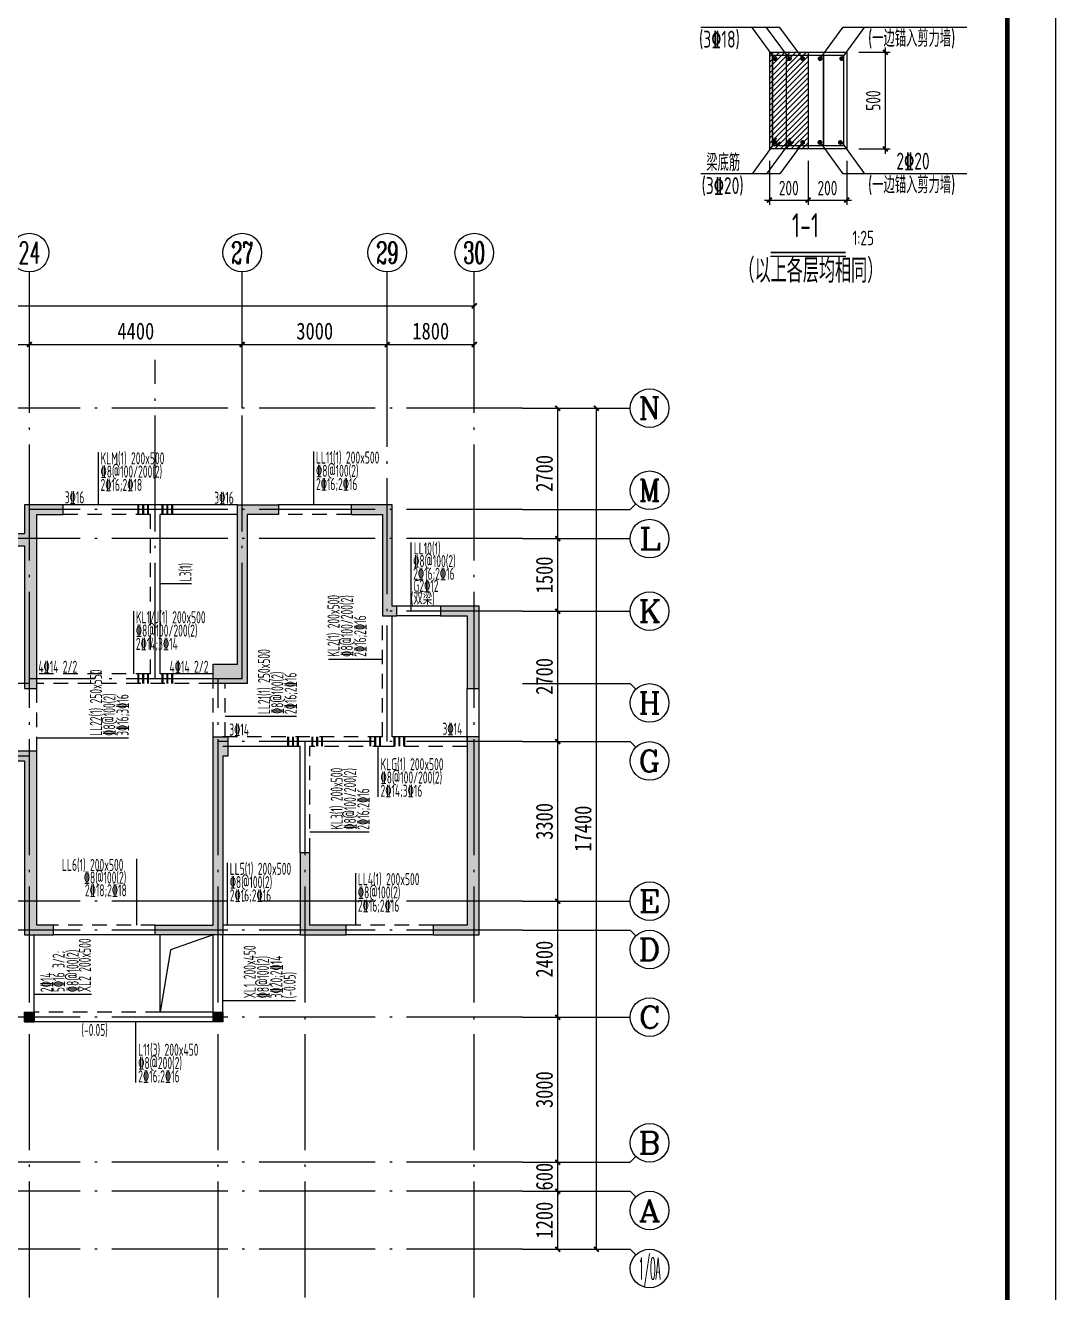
# Model space of a CAD drawing. Extents: x -144902 to 588294, y -160863 to 65494.
# Drawn here: x 495532 to 516840, y -67794 to -41573 of the extents above; entities that cross this region are included whole.
import ezdxf
from ezdxf.enums import TextEntityAlignment as Align

# ---------------------------------------------------------------- set-up
doc = ezdxf.new("R2010")
doc.units = 0
doc.header["$LTSCALE"] = 100
doc.linetypes.add('3', pattern=[5, 3, -2])
doc.linetypes.add('ACAD_ISO04W100', pattern=[30.5, 24, -3, 0.5, -3])
doc.layers.get('0').update_dxf_attribs({"linetype": 'CONTINUOUS'})
doc.layers.get('Defpoints').update_dxf_attribs({"linetype": 'CONTINUOUS'})
for name, color, linetype in [('1508', 2, 'CONTINUOUS'), ('AXIS', 3, 'CONTINUOUS'), ('AXIS_TEXT', 7, 'CONTINUOUS'), ('beam_dy', 7, 'CONTINUOUS'), ('DIM', 3, 'CONTINUOUS'), ('DOTE', 253, 'ACAD_ISO04W100'), ('GZ', 7, 'CONTINUOUS'), ('HATCH', 254, 'CONTINUOUS'), ('HIDE_BEAMDIMMASS', 2, 'CONTINUOUS'), ('S_BEAMDIMLOCAL', 7, 'CONTINUOUS'), ('S_BEAMDIMMASS', 2, 'CONTINUOUS'), ('tk', 7, 'CONTINUOUS'), ('梁', 4, 'CONTINUOUS'), ('梁虚线', 134, '3'), ('次梁箍筋', 1, 'CONTINUOUS'), ('砼墙', 3, 'CONTINUOUS'), ('门', 174, 'CONTINUOUS'), ('门虚线', 174, '3'), ('零厚板', 7, 'CONTINUOUS')]:
    doc.layers.add(name, color=color, linetype=linetype)
doc.layers.add('REIN', color=6, linetype='CONTINUOUS', lineweight=18)
doc.styles.add('_HZTXT', font='complex.shx', dxfattribs={"width": 0.7, "bigfont": 'tssdchn.shx'})
doc.styles.add('COMPLEX', font='COMPLEX')
doc.styles.add('DIM_FONT', font='SIMHEI.TTF', dxfattribs={"width": 0.8})
doc.styles.get("Standard").update_dxf_attribs({"font": 'tssdeng.shx', "width": 0.7, "bigfont": 'tssdchn.shx'})
doc.styles.add('TSSD_Dimension', font='Tssdeng.shx', dxfattribs={"width": 0.7, "bigfont": 'tssdchn.shx'})
doc.styles.add('TSSD_Rein', font='Tssdeng.shx', dxfattribs={"width": 0.7, "bigfont": 'tssdchn.shx'})
doc.dimstyles.new('_TCH_ARCH&&100', dxfattribs={"dimtxt": 350, "dimasz": 100, "dimexe": 250, "dimexo": 300, "dimgap": 100, "dimtad": 1, "dimdec": 0, "dimzin": 0, "dimdsep": 46, "dimtxsty": 'DIM_FONT', "dimblk": 'ARCHTICK', "dimcen": 0.09, "dimclrt": 7, "dimazin": 2, "dimtfac": 1, "dimtdec": 0, "dimtix": 1, "dimtmove": 2, "dimatfit": 3, "dimfxl": 1, "dimtolj": 1, "dimtzin": 0, "dimarcsym": 0})
doc.dimstyles.new('TSSD_25_100', dxfattribs={"dimtxt": 300, "dimasz": 100, "dimexe": 100, "dimexo": 250, "dimgap": 100, "dimtad": 1, "dimdec": 0, "dimlfac": 0.25, "dimzin": 0, "dimdsep": 46, "dimtxsty": 'TSSD_Dimension', "dimblk": 'ARCHTICK', "dimcen": 0, "dimdle": 100, "dimclrt": 7, "dimadec": 0, "dimazin": 0, "dimtfac": 1, "dimtdec": 0, "dimtix": 1, "dimtmove": 2, "dimatfit": 3, "dimfxl": 1, "dimtolj": 1, "dimtzin": 0, "dimarcsym": 0})

# ---------------------------------------------------------------- blocks, each defined once
blk = doc.blocks.new('A1tk')
at = {"layer": 'tk', "color": 5}
blk.add_lwpolyline([(0, 0), (0, 59400), (84100, 59400), (84100, 0)], close=True, dxfattribs=at)
at = {"layer": 'tk', "const_width": 100}
blk.add_lwpolyline([(2500, 1000), (83100, 1000), (83100, 58400), (2500, 58400)], close=True, dxfattribs=at)
blk = doc.blocks.new('_ArchTick')
at = {"color": 0, "linetype": 'ByBlock', "const_width": 0.4}
blk.add_lwpolyline([(-0.5, -0.5), (0.5, 0.5)], dxfattribs=at)
blk = doc.blocks.new('*D125')
at = {"layer": 'Defpoints', "color": 0}
for p in [(510920, -44130), (511720, -44130), (511720, -45190)]:
    blk.add_point(p, dxfattribs=at)
at = {"layer": 'DIM', "color": 0, "lineweight": -2}
for p, q in [((510920, -44380), (510920, -45290)), ((511720, -44380), (511720, -45290)), ((510820, -45190), (511820, -45190))]:
    blk.add_line(p, q, dxfattribs=at)
at = {"layer": 'DIM', "color": 0, "lineweight": -2, "xscale": 100, "yscale": 100, "zscale": 100, "rotation": 180}
blk.add_blockref('_ArchTick', (510920, -45190), dxfattribs=at)
at = {"layer": 'DIM', "color": 0, "lineweight": -2, "xscale": 100, "yscale": 100, "zscale": 100}
blk.add_blockref('_ArchTick', (511720, -45190), dxfattribs=at)
at = {"layer": 'DIM', "color": 7, "insert": (511320, -44940), "char_height": 300, "attachment_point": 5, "style": 'TSSD_Dimension'}
blk.add_mtext('\\A1;200', dxfattribs=at)
blk = doc.blocks.new('*D126')
at = {"layer": 'Defpoints', "color": 0}
for p in [(512520, -42130), (512520, -44130), (513317, -44130)]:
    blk.add_point(p, dxfattribs=at)
at = {"layer": 'DIM', "color": 0, "lineweight": -2}
for p, q in [((512770, -42130), (513417, -42130)), ((513317, -42030), (513317, -44230)), ((512770, -44130), (513417, -44130))]:
    blk.add_line(p, q, dxfattribs=at)
at = {"layer": 'DIM', "color": 0, "lineweight": -2, "xscale": 100, "yscale": 100, "zscale": 100}
for p, rotation in [((513317, -42130), 90), ((513317, -44130), 270)]:
    blk.add_blockref('_ArchTick', p, dxfattribs=dict(at, rotation=rotation))
at = {"layer": 'DIM', "color": 7, "insert": (513067, -43130), "char_height": 300, "attachment_point": 5, "rotation": 90, "style": 'TSSD_Dimension'}
blk.add_mtext('\\A1;500', dxfattribs=at)
blk = doc.blocks.new('*D127')
at = {"layer": 'Defpoints', "color": 0}
for p in [(511720, -44130), (512520, -44130), (512520, -45190)]:
    blk.add_point(p, dxfattribs=at)
at = {"layer": 'DIM', "color": 0, "lineweight": -2}
for p, q in [((511720, -44380), (511720, -45290)), ((512520, -44380), (512520, -45290)), ((511620, -45190), (512620, -45190))]:
    blk.add_line(p, q, dxfattribs=at)
at = {"layer": 'DIM', "color": 0, "lineweight": -2, "xscale": 100, "yscale": 100, "zscale": 100, "rotation": 180}
blk.add_blockref('_ArchTick', (511720, -45190), dxfattribs=at)
at = {"layer": 'DIM', "color": 0, "lineweight": -2, "xscale": 100, "yscale": 100, "zscale": 100}
blk.add_blockref('_ArchTick', (512520, -45190), dxfattribs=at)
at = {"layer": 'DIM', "color": 7, "insert": (512120, -44940), "char_height": 300, "attachment_point": 5, "style": 'TSSD_Dimension'}
blk.add_mtext('\\A1;200', dxfattribs=at)
blk = doc.blocks.new('*D1713')
at = {"layer": 'AXIS', "color": 0, "lineweight": -2}
for p, q in [((44461, 5875), (45136, 5875)), ((44886, 4675), (44886, 5875)), ((44461, 4675), (45136, 4675))]:
    blk.add_line(p, q, dxfattribs=at)
at = {"layer": 'Defpoints', "color": 0}
for p in [(44161, 5875), (44886, 5875), (44161, 4675)]:
    blk.add_point(p, dxfattribs=at)
at = {"layer": 'AXIS', "color": 0, "lineweight": -2, "xscale": 100, "yscale": 100, "zscale": 100}
for p, rotation in [((44886, 5875), 90), ((44886, 4675), 270)]:
    blk.add_blockref('_ArchTick', p, dxfattribs=dict(at, rotation=rotation))
at = {"layer": 'AXIS', "color": 7, "insert": (44611, 5275), "char_height": 350, "attachment_point": 5, "rotation": 90, "style": 'DIM_FONT'}
blk.add_mtext('\\A1;1200', dxfattribs=at)
blk = doc.blocks.new('*D1714')
at = {"layer": 'AXIS', "color": 0, "lineweight": -2}
for p, q in [((44886, 6475), (44886, 6575)), ((44461, 6475), (45136, 6475)), ((44886, 5875), (44886, 6475)), ((44461, 5875), (45136, 5875)), ((44886, 5875), (44886, 5775))]:
    blk.add_line(p, q, dxfattribs=at)
at = {"layer": 'Defpoints', "color": 0}
for p in [(44161, 6475), (44886, 6475), (44161, 5875)]:
    blk.add_point(p, dxfattribs=at)
at = {"layer": 'AXIS', "color": 0, "lineweight": -2, "xscale": 100, "yscale": 100, "zscale": 100}
for p, rotation in [((44886, 6475), 270), ((44886, 5875), 90)]:
    blk.add_blockref('_ArchTick', p, dxfattribs=dict(at, rotation=rotation))
at = {"layer": 'AXIS', "color": 7, "insert": (44611, 6175), "char_height": 350, "attachment_point": 5, "rotation": 90, "style": 'DIM_FONT'}
blk.add_mtext('\\A1;600', dxfattribs=at)
blk = doc.blocks.new('*D1715')
at = {"layer": 'AXIS', "color": 0, "lineweight": -2}
for p, q in [((44461, 9475), (45136, 9475)), ((44886, 6475), (44886, 9475)), ((44461, 6475), (45136, 6475))]:
    blk.add_line(p, q, dxfattribs=at)
at = {"layer": 'Defpoints', "color": 0}
for p in [(44161, 9475), (44886, 9475), (44161, 6475)]:
    blk.add_point(p, dxfattribs=at)
at = {"layer": 'AXIS', "color": 0, "lineweight": -2, "xscale": 100, "yscale": 100, "zscale": 100}
for p, rotation in [((44886, 9475), 90), ((44886, 6475), 270)]:
    blk.add_blockref('_ArchTick', p, dxfattribs=dict(at, rotation=rotation))
at = {"layer": 'AXIS', "color": 7, "insert": (44611, 7975), "char_height": 350, "attachment_point": 5, "rotation": 90, "style": 'DIM_FONT'}
blk.add_mtext('\\A1;3000', dxfattribs=at)
blk = doc.blocks.new('*D1716')
at = {"layer": 'AXIS', "color": 0, "lineweight": -2}
for p, q in [((44461, 11875), (45136, 11875)), ((44886, 9475), (44886, 11875)), ((44461, 9475), (45136, 9475))]:
    blk.add_line(p, q, dxfattribs=at)
at = {"layer": 'Defpoints', "color": 0}
for p in [(44161, 11875), (44886, 11875), (44161, 9475)]:
    blk.add_point(p, dxfattribs=at)
at = {"layer": 'AXIS', "color": 0, "lineweight": -2, "xscale": 100, "yscale": 100, "zscale": 100}
for p, rotation in [((44886, 11875), 90), ((44886, 9475), 270)]:
    blk.add_blockref('_ArchTick', p, dxfattribs=dict(at, rotation=rotation))
at = {"layer": 'AXIS', "color": 7, "insert": (44611, 10675), "char_height": 350, "attachment_point": 5, "rotation": 90, "style": 'DIM_FONT'}
blk.add_mtext('\\A1;2400', dxfattribs=at)
blk = doc.blocks.new('*D1717')
at = {"layer": 'AXIS', "color": 0, "lineweight": -2}
for p, q in [((44461, 15175), (45136, 15175)), ((44886, 11875), (44886, 15175)), ((44461, 11875), (45136, 11875))]:
    blk.add_line(p, q, dxfattribs=at)
at = {"layer": 'Defpoints', "color": 0}
for p in [(44161, 15175), (44886, 15175), (44161, 11875)]:
    blk.add_point(p, dxfattribs=at)
at = {"layer": 'AXIS', "color": 0, "lineweight": -2, "xscale": 100, "yscale": 100, "zscale": 100}
for p, rotation in [((44886, 15175), 90), ((44886, 11875), 270)]:
    blk.add_blockref('_ArchTick', p, dxfattribs=dict(at, rotation=rotation))
at = {"layer": 'AXIS', "color": 7, "insert": (44611, 13525), "char_height": 350, "attachment_point": 5, "rotation": 90, "style": 'DIM_FONT'}
blk.add_mtext('\\A1;3300', dxfattribs=at)
blk = doc.blocks.new('*D1718')
at = {"layer": 'AXIS', "color": 0, "lineweight": -2}
for p, q in [((44461, 17875), (45136, 17875)), ((44886, 15175), (44886, 17875)), ((44461, 15175), (45136, 15175))]:
    blk.add_line(p, q, dxfattribs=at)
at = {"layer": 'Defpoints', "color": 0}
for p in [(44161, 17875), (44886, 17875), (44161, 15175)]:
    blk.add_point(p, dxfattribs=at)
at = {"layer": 'AXIS', "color": 0, "lineweight": -2, "xscale": 100, "yscale": 100, "zscale": 100}
for p, rotation in [((44886, 17875), 90), ((44886, 15175), 270)]:
    blk.add_blockref('_ArchTick', p, dxfattribs=dict(at, rotation=rotation))
at = {"layer": 'AXIS', "color": 7, "insert": (44611, 16525), "char_height": 350, "attachment_point": 5, "rotation": 90, "style": 'DIM_FONT'}
blk.add_mtext('\\A1;2700', dxfattribs=at)
blk = doc.blocks.new('*D1719')
at = {"layer": 'AXIS', "color": 0, "lineweight": -2}
for p, q in [((44461, 19375), (45136, 19375)), ((44886, 17875), (44886, 19375)), ((44461, 17875), (45136, 17875))]:
    blk.add_line(p, q, dxfattribs=at)
at = {"layer": 'Defpoints', "color": 0}
for p in [(44161, 19375), (44886, 19375), (44161, 17875)]:
    blk.add_point(p, dxfattribs=at)
at = {"layer": 'AXIS', "color": 0, "lineweight": -2, "xscale": 100, "yscale": 100, "zscale": 100}
for p, rotation in [((44886, 19375), 90), ((44886, 17875), 270)]:
    blk.add_blockref('_ArchTick', p, dxfattribs=dict(at, rotation=rotation))
at = {"layer": 'AXIS', "color": 7, "insert": (44611, 18625), "char_height": 350, "attachment_point": 5, "rotation": 90, "style": 'DIM_FONT'}
blk.add_mtext('\\A1;1500', dxfattribs=at)
blk = doc.blocks.new('*D1720')
at = {"layer": 'AXIS', "color": 0, "lineweight": -2}
for p, q in [((44461, 22075), (45136, 22075)), ((44886, 19375), (44886, 22075)), ((44461, 19375), (45136, 19375))]:
    blk.add_line(p, q, dxfattribs=at)
at = {"layer": 'Defpoints', "color": 0}
for p in [(44161, 22075), (44886, 22075), (44161, 19375)]:
    blk.add_point(p, dxfattribs=at)
at = {"layer": 'AXIS', "color": 0, "lineweight": -2, "xscale": 100, "yscale": 100, "zscale": 100}
for p, rotation in [((44886, 22075), 90), ((44886, 19375), 270)]:
    blk.add_blockref('_ArchTick', p, dxfattribs=dict(at, rotation=rotation))
at = {"layer": 'AXIS', "color": 7, "insert": (44611, 20725), "char_height": 350, "attachment_point": 5, "rotation": 90, "style": 'DIM_FONT'}
blk.add_mtext('\\A1;2700', dxfattribs=at)
blk = doc.blocks.new('*D1721')
at = {"layer": 'AXIS', "color": 0, "lineweight": -2}
for p, q in [((44461, 22075), (45936, 22075)), ((45686, 4675), (45686, 22075)), ((44461, 4675), (45936, 4675))]:
    blk.add_line(p, q, dxfattribs=at)
at = {"layer": 'Defpoints', "color": 0}
for p in [(44161, 22075), (45686, 22075), (44161, 4675, 0)]:
    blk.add_point(p, dxfattribs=at)
at = {"layer": 'AXIS', "color": 0, "lineweight": -2, "xscale": 100, "yscale": 100, "zscale": 100}
for p, rotation in [((45686, 22075), 90), ((45686, 4675), 270)]:
    blk.add_blockref('_ArchTick', p, dxfattribs=dict(at, rotation=rotation))
at = {"layer": 'AXIS', "color": 7, "insert": (45411, 13375), "char_height": 350, "attachment_point": 5, "rotation": 90, "style": 'DIM_FONT'}
blk.add_mtext('\\A1;17400', dxfattribs=at)
blk = doc.blocks.new('*D1722')
at = {"layer": 'AXIS', "color": 0, "lineweight": -2}
for p, q in [((41361, 22375), (41361, 23643)), ((43161, 22375), (43161, 23643)), ((41361, 23393), (43161, 23393))]:
    blk.add_line(p, q, dxfattribs=at)
at = {"layer": 'Defpoints', "color": 0}
for p in [(43161, 23393), (41361, 22075), (43161, 22075)]:
    blk.add_point(p, dxfattribs=at)
at = {"layer": 'AXIS', "color": 0, "lineweight": -2, "xscale": 100, "yscale": 100, "zscale": 100, "rotation": 180}
blk.add_blockref('_ArchTick', (41361, 23393), dxfattribs=at)
at = {"layer": 'AXIS', "color": 0, "lineweight": -2, "xscale": 100, "yscale": 100, "zscale": 100}
blk.add_blockref('_ArchTick', (43161, 23393), dxfattribs=at)
at = {"layer": 'AXIS', "color": 7, "insert": (42261, 23668), "char_height": 350, "attachment_point": 5, "style": 'DIM_FONT'}
blk.add_mtext('\\A1;1800', dxfattribs=at)
blk = doc.blocks.new('*D1723')
at = {"layer": 'AXIS', "color": 0, "lineweight": -2}
for p, q in [((38361, 22375), (38361, 23643)), ((41361, 22375), (41361, 23643)), ((38361, 23393), (41361, 23393))]:
    blk.add_line(p, q, dxfattribs=at)
at = {"layer": 'Defpoints', "color": 0}
for p in [(41361, 23393), (38361, 22075), (41361, 22075)]:
    blk.add_point(p, dxfattribs=at)
at = {"layer": 'AXIS', "color": 0, "lineweight": -2, "xscale": 100, "yscale": 100, "zscale": 100, "rotation": 180}
blk.add_blockref('_ArchTick', (38361, 23393), dxfattribs=at)
at = {"layer": 'AXIS', "color": 0, "lineweight": -2, "xscale": 100, "yscale": 100, "zscale": 100}
blk.add_blockref('_ArchTick', (41361, 23393), dxfattribs=at)
at = {"layer": 'AXIS', "color": 7, "insert": (39861, 23668), "char_height": 350, "attachment_point": 5, "style": 'DIM_FONT'}
blk.add_mtext('\\A1;3000', dxfattribs=at)
blk = doc.blocks.new('*D1724')
at = {"layer": 'AXIS', "color": 0, "lineweight": -2}
for p, q in [((33961, 22375), (33961, 23643)), ((38361, 22375), (38361, 23643)), ((33961, 23393), (38361, 23393))]:
    blk.add_line(p, q, dxfattribs=at)
at = {"layer": 'Defpoints', "color": 0}
for p in [(38361, 23393), (33961, 22075), (38361, 22075)]:
    blk.add_point(p, dxfattribs=at)
at = {"layer": 'AXIS', "color": 0, "lineweight": -2, "xscale": 100, "yscale": 100, "zscale": 100, "rotation": 180}
blk.add_blockref('_ArchTick', (33961, 23393), dxfattribs=at)
at = {"layer": 'AXIS', "color": 0, "lineweight": -2, "xscale": 100, "yscale": 100, "zscale": 100}
blk.add_blockref('_ArchTick', (38361, 23393), dxfattribs=at)
at = {"layer": 'AXIS', "color": 7, "insert": (36161, 23668), "char_height": 350, "attachment_point": 5, "style": 'DIM_FONT'}
blk.add_mtext('\\A1;4400', dxfattribs=at)
blk = doc.blocks.new('*D1725')
at = {"layer": 'AXIS', "color": 0, "lineweight": -2}
for p, q in [((30961, 22375), (30961, 23643)), ((33961, 22375), (33961, 23643)), ((30961, 23393), (33961, 23393))]:
    blk.add_line(p, q, dxfattribs=at)
at = {"layer": 'Defpoints', "color": 0}
for p in [(33961, 23393), (30961, 22075), (33961, 22075)]:
    blk.add_point(p, dxfattribs=at)
at = {"layer": 'AXIS', "color": 0, "lineweight": -2, "xscale": 100, "yscale": 100, "zscale": 100, "rotation": 180}
blk.add_blockref('_ArchTick', (30961, 23393), dxfattribs=at)
at = {"layer": 'AXIS', "color": 0, "lineweight": -2, "xscale": 100, "yscale": 100, "zscale": 100}
blk.add_blockref('_ArchTick', (33961, 23393), dxfattribs=at)
at = {"layer": 'AXIS', "color": 7, "insert": (32461, 23668), "char_height": 350, "attachment_point": 5, "style": 'DIM_FONT'}
blk.add_mtext('\\A1;3000', dxfattribs=at)
blk = doc.blocks.new('*D1740')
at = {"layer": 'AXIS', "color": 0, "lineweight": -2}
for p, q in [((4061, 22375), (4061, 24443)), ((43161, 22375), (43161, 24443)), ((4061, 24193), (43161, 24193))]:
    blk.add_line(p, q, dxfattribs=at)
at = {"layer": 'Defpoints', "color": 0}
for p in [(43161, 24193), (4061, 22075), (43161, 22075)]:
    blk.add_point(p, dxfattribs=at)
at = {"layer": 'AXIS', "color": 0, "lineweight": -2, "xscale": 100, "yscale": 100, "zscale": 100, "rotation": 180}
blk.add_blockref('_ArchTick', (4061, 24193), dxfattribs=at)
at = {"layer": 'AXIS', "color": 0, "lineweight": -2, "xscale": 100, "yscale": 100, "zscale": 100}
blk.add_blockref('_ArchTick', (43161, 24193), dxfattribs=at)
at = {"layer": 'AXIS', "color": 7, "insert": (23611, 24468), "char_height": 350, "attachment_point": 5, "style": 'DIM_FONT'}
blk.add_mtext('\\A1;39100', dxfattribs=at)
blk = doc.blocks.new('_AXISO')
blk.add_circle((0, 0), 0.5)
at = {"layer": 'AXIS_TEXT', "style": 'COMPLEX', "width": 1.041667}
blk.add_attdef('A', text='', height=0.56, dxfattribs=at).set_placement((-0.25, -0.28), (0.25, -0.28), align=Align.FIT)
blk = doc.blocks.new('2012122714531000')
at = {"layer": 'HATCH'}
blk.add_hatch(color=256, dxfattribs=at).paths.add_polyline_path([(0, 200), (200, 200), (200, 0), (0, 0)])
at = {"layer": 'GZ'}
blk.add_lwpolyline([(0, 200), (200, 200), (200, 0), (0, 0)], close=True, dxfattribs=at)
blk = doc.blocks.new('2012122621174833')
at = {"layer": 'HATCH'}
for points in [[(34661.4, 20075), (33861.4, 20075), (33861.4, 19475), (33361.4, 19475), (33361.4, 19225), (33861.4, 19225), (33861.4, 16275), (34111.4, 16275), (34111.4, 19875), (34661.4, 19875)], [(38461.4, 19875), (38461.4, 16375), (37761.4, 16375), (37761.4, 16775), (38261.4, 16775), (38261.4, 20075), (39111.4, 20075), (39111.4, 19875)], [(41261.4, 19875), (41261.4, 17775), (41561.4, 17775), (41561.4, 17975), (41461.4, 17975), (41461.4, 20075), (40611.4, 20075), (40611.4, 19875)], [(43011.4, 16275), (43261.4, 16275), (43261.4, 17975), (42461.4, 17975), (42461.4, 17775), (43011.4, 17775)], [(37761.4, 11375), (37761.4, 15275), (38061.4, 15275), (38061.4, 14875), (37961.4, 14875), (37961.4, 11175), (36561.4, 11175), (36561.4, 11375)], [(43011.4, 11375), (42311.4, 11375), (42311.4, 11175), (43261.4, 11175), (43261.4, 15275), (43011.4, 15275)], [(34111.4, 11375), (34111.4, 14975), (32461.4, 14975), (32461.4, 14775), (33861.4, 14775), (33861.4, 11175), (34461.4, 11175), (34461.4, 11375)], [(39561.4, 11175), (40511.4, 11175), (40511.4, 11375), (39761.4, 11375), (39761.4, 12875), (39561.4, 12875)]]:
    blk.add_hatch(color=256, dxfattribs=at).paths.add_polyline_path(points)
at = {"layer": 'AXIS'}
for p, q in [((33961.4, 22075, 0), (33961.4, 24892.7, 0)), ((38361.4, 22075, 0), (38361.4, 24892.7, 0)), ((41361.4, 22075, 0), (41361.4, 24892.7, 0)), ((43161.4, 22075, 0), (43161.4, 24892.7, 0)), ((44161.4, 22075, 0), (46386.4, 22075, 0)), ((44161.4, 19975, 0), (46386.4, 19975, 0)), ((46503.5, 20092.2, 0), (46386.4, 19975, 0)), ((44161.4, 19375, 0), (46386.4, 19375, 0)), ((44161.4, 17875, 0), (46386.4, 17875, 0)), ((44161.4, 16375, 0), (46386.4, 16375, 0)), ((46503.5, 16257.8, 0), (46386.4, 16375, 0)), ((44161.4, 15175, 0), (46386.4, 15175, 0)), ((46503.5, 15057.8, 0), (46386.4, 15175, 0)), ((44161.4, 11875, 0), (46386.4, 11875, 0)), ((44161.4, 11275, 0), (46386.4, 11275, 0)), ((46503.5, 11157.8, 0), (46386.4, 11275, 0)), ((44161.4, 9475, 0), (46386.4, 9475, 0)), ((46503.5, 6592.2, 0), (46386.4, 6475, 0)), ((44161.4, 6475, 0), (46386.4, 6475, 0)), ((44161.4, 5875, 0), (46386.4, 5875, 0)), ((46503.5, 5757.8, 0), (46386.4, 5875, 0)), ((44161.4, 4675, 0), (46386.4, 4675, 0)), ((46503.5, 4557.8, 0), (46386.4, 4675, 0))]:
    blk.add_line(p, q, dxfattribs=at)
at = {"layer": 'DOTE'}
for p, q in [((33961.4, 3675, 0), (33961.4, 23075, 0)), ((36561.4, 16475, 0), (36561.4, 23075, 0)), ((38361.4, 16475, 0), (38361.4, 23075, 0)), ((41361.4, 15175, 0), (41361.4, 23075, 0)), ((43161.4, 3675, 0), (43161.4, 23075, 0)), ((44161.4, 22075, 0), (3061.4, 22075, 0)), ((44161.4, 19975, 0), (33961.4, 19975, 0)), ((44161.4, 19375, 0), (8661.4, 19375, 0)), ((44161.4, 17875, 0), (41361.4, 17875, 0)), ((33961.4, 16375, 0), (28661.4, 16375, 0)), ((38361.4, 16475, 0), (33961.4, 16475, 0)), ((37861.4, 3675, 0), (37861.4, 16475, 0)), ((44161.4, 15175, 0), (37861.4, 15175, 0)), ((39661.4, 3675, 0), (39661.4, 15175, 0)), ((33961.4, 14875, 0), (3461.4, 14875, 0)), ((44161.4, 11875, 0), (16261.4, 11875, 0)), ((44161.4, 11875, 0), (39661.4, 11875, 0)), ((44161.4, 11275, 0), (3061.4, 11275, 0)), ((44161.4, 9475, 0), (3061.4, 9475, 0)), ((44161.4, 6475, 0), (3061.4, 6475, 0)), ((44161.4, 5875, 0), (29161.4, 5875, 0)), ((44161.4, 4675, 0), (3061.4, 4675, 0))]:
    blk.add_line(p, q, dxfattribs=at)
at = {"layer": '梁'}
for p, q in [((36561.4, 20075), (34661.4, 20075)), ((38261.4, 20075), (36561.4, 20075)), ((40611.4, 20075), (39111.4, 20075)), ((36661.4, 16575), (36661.4, 19875)), ((38261.4, 19875), (36661.4, 19875)), ((41461.4, 15275), (41461.4, 17775)), ((37761.4, 16575), (36661.4, 16575)), ((43011.4, 15275), (41461.4, 15275)), ((39561.4, 15075), (37961.4, 15075)), ((39561.4, 12875), (39561.4, 15075)), ((39561.4, 11375), (37961.4, 11375)), ((34061.4, 9375), (34061.4, 11175)), ((36561.4, 11175), (34461.4, 11175)), ((39561.4, 11175), (37961.4, 11175)), ((42311.4, 11175), (40511.4, 11175)), ((33861.4, 9375), (34061.4, 9375))]:
    blk.add_line(p, q, dxfattribs=at)
at = {"layer": '梁', "color": 210}
for p, q in [((42461.4, 17975), (41561.4, 17975)), ((42461.4, 17775), (41561.4, 17775)), ((36661.4, 9575), (36661.4, 11175)), ((37761.4, 9575), (37761.4, 11175)), ((37961.4, 9375), (37961.4, 11175)), ((37761.4, 9575), (36661.4, 9575)), ((36661.4, 9375), (34061.4, 9375)), ((37961.4, 9375), (36661.4, 9375))]:
    blk.add_line(p, q, dxfattribs=at)
at = {"layer": '梁虚线'}
for p, q in [((36461.4, 19875), (34661.4, 19875)), ((36461.4, 16575), (36461.4, 19875)), ((40611.4, 19875), (39111.4, 19875)), ((41261.4, 15275), (41261.4, 17775)), ((36461.4, 16575), (34111.4, 16575)), ((34111.4, 14975), (34111.4, 16375)), ((37761.4, 16375), (34111.4, 16375)), ((37761.4, 15275), (37761.4, 16375)), ((38011.4, 15275), (38011.4, 16375)), ((41261.4, 15275), (37961.4, 15275)), ((39761.4, 12875), (39761.4, 15075)), ((41361.4, 15075), (39761.4, 15075)), ((43011.4, 15075), (41361.4, 15075)), ((36561.4, 11375), (34461.4, 11375)), ((42311.4, 11375), (40511.4, 11375))]:
    blk.add_line(p, q, dxfattribs=at)
at = {"layer": '梁虚线', "color": 210}
blk.add_line((36661.4, 9575), (34061.4, 9575), dxfattribs=at)
at = {"layer": '砼墙'}
for points in [[(34661.4, 20075), (33861.4, 20075), (33861.4, 19475), (33361.4, 19475), (33361.4, 19225), (33861.4, 19225), (33861.4, 16275), (34111.4, 16275), (34111.4, 19875), (34661.4, 19875)], [(38461.4, 19875), (38461.4, 16375), (37761.4, 16375), (37761.4, 16775), (38261.4, 16775), (38261.4, 20075), (39111.4, 20075), (39111.4, 19875)], [(41261.4, 19875), (41261.4, 17775), (41561.4, 17775), (41561.4, 17975), (41461.4, 17975), (41461.4, 20075), (40611.4, 20075), (40611.4, 19875)], [(43011.4, 16275), (43261.4, 16275), (43261.4, 17975), (42461.4, 17975), (42461.4, 17775), (43011.4, 17775)], [(37761.4, 11375), (37761.4, 15275), (38061.4, 15275), (38061.4, 14875), (37961.4, 14875), (37961.4, 11175), (36561.4, 11175), (36561.4, 11375)], [(43011.4, 11375), (42311.4, 11375), (42311.4, 11175), (43261.4, 11175), (43261.4, 15275), (43011.4, 15275)], [(34111.4, 11375), (34111.4, 14975), (32461.4, 14975), (32461.4, 14775), (33861.4, 14775), (33861.4, 11175), (34461.4, 11175), (34461.4, 11375)], [(39561.4, 11175), (40511.4, 11175), (40511.4, 11375), (39761.4, 11375), (39761.4, 12875), (39561.4, 12875)]]:
    blk.add_lwpolyline(points, close=True, dxfattribs=at)
at = {"layer": '门'}
for p, q in [((43011.4, 15175), (43011.4, 16175)), ((43261.4, 15175), (43261.4, 16175))]:
    blk.add_line(p, q, dxfattribs=at)
at = {"layer": '门虚线'}
for p, q in [((43011.4, 15175), (43011.4, 16275)), ((43261.4, 15175), (43261.4, 16275))]:
    blk.add_line(p, q, dxfattribs=at)
at = {"layer": '零厚板'}
blk.add_lwpolyline([(37761.4, 11175), (36879, 10866.7), (36661.4, 9575)], dxfattribs=at)
at = {"layer": 'AXIS'}
ref = blk.add_blockref('_AXISO', (33961.4, 25292.7, 0), dxfattribs=dict(at, xscale=800, yscale=800, zscale=800))
ref.add_attrib('A', '24', dxfattribs={"layer": 'AXIS_TEXT', "height": 452.55, "style": '_HZTXT', "width": 0.583333}).set_placement((33735.1, 25066.4, 0), (34187.6, 25066.4, 0), align=Align.FIT)
ref = blk.add_blockref('_AXISO', (38361.4, 25292.7, 0), dxfattribs=dict(at, xscale=800, yscale=800, zscale=800))
ref.add_attrib('A', '27', dxfattribs={"layer": 'AXIS_TEXT', "height": 452.55, "style": '_HZTXT', "width": 0.617647}).set_placement((38135.1, 25066.4, 0), (38587.6, 25066.4, 0), align=Align.FIT)
ref = blk.add_blockref('_AXISO', (41361.4, 25292.7, 0), dxfattribs=dict(at, xscale=800, yscale=800, zscale=800))
ref.add_attrib('A', '29', dxfattribs={"layer": 'AXIS_TEXT', "height": 452.55, "style": '_HZTXT', "width": 0.617647}).set_placement((41135.1, 25066.4, 0), (41587.6, 25066.4, 0), align=Align.FIT)
ref = blk.add_blockref('_AXISO', (43161.4, 25292.7, 0), dxfattribs=dict(at, xscale=800, yscale=800, zscale=800))
ref.add_attrib('A', '30', dxfattribs={"layer": 'AXIS_TEXT', "height": 452.55, "style": '_HZTXT', "width": 0.636364}).set_placement((42935.1, 25066.4, 0), (43387.6, 25066.4, 0), align=Align.FIT)
ref = blk.add_blockref('_AXISO', (46786.4, 22075, 0), dxfattribs=dict(at, xscale=800, yscale=800, zscale=800))
ref.add_attrib('A', 'N', dxfattribs={"layer": 'AXIS_TEXT', "height": 452.5, "style": '_HZTXT', "width": 1.105263}).set_placement((46560.1, 21848.7, 0), (47012.6, 21848.7, 0), align=Align.FIT)
ref = blk.add_blockref('_AXISO', (46786.4, 20375, 0), dxfattribs=dict(at, xscale=800, yscale=800, zscale=800))
ref.add_attrib('A', 'M', dxfattribs={"layer": 'AXIS_TEXT', "height": 452.5, "style": '_HZTXT'}).set_placement((46560.1, 20148.7, 0), (47012.6, 20148.7, 0), align=Align.FIT)
ref = blk.add_blockref('_AXISO', (46786.4, 19375, 0), dxfattribs=dict(at, xscale=800, yscale=800, zscale=800))
ref.add_attrib('A', 'L', dxfattribs={"layer": 'AXIS_TEXT', "height": 452.5, "style": '_HZTXT', "width": 1.4}).set_placement((46560.1, 19148.7, 0), (47012.6, 19148.7, 0), align=Align.FIT)
ref = blk.add_blockref('_AXISO', (46786.4, 17875, 0), dxfattribs=dict(at, xscale=800, yscale=800, zscale=800))
ref.add_attrib('A', 'K', dxfattribs={"layer": 'AXIS_TEXT', "height": 452.5, "style": '_HZTXT', "width": 1.105263}).set_placement((46560.1, 17648.7, 0), (47012.6, 17648.7, 0), align=Align.FIT)
ref = blk.add_blockref('_AXISO', (46786.4, 15975, 0), dxfattribs=dict(at, xscale=800, yscale=800, zscale=800))
ref.add_attrib('A', 'H', dxfattribs={"layer": 'AXIS_TEXT', "height": 452.5, "style": '_HZTXT', "width": 1.05}).set_placement((46560.1, 15748.7, 0), (47012.6, 15748.7, 0), align=Align.FIT)
ref = blk.add_blockref('_AXISO', (46786.4, 14775, 0), dxfattribs=dict(at, xscale=800, yscale=800, zscale=800))
ref.add_attrib('A', 'G', dxfattribs={"layer": 'AXIS_TEXT', "height": 452.5, "style": '_HZTXT', "width": 1.166667}).set_placement((46560.1, 14548.7, 0), (47012.6, 14548.7, 0), align=Align.FIT)
ref = blk.add_blockref('_AXISO', (46786.4, 11875, 0), dxfattribs=dict(at, xscale=800, yscale=800, zscale=800))
ref.add_attrib('A', 'E', dxfattribs={"layer": 'AXIS_TEXT', "height": 452.5, "style": '_HZTXT', "width": 1.3125}).set_placement((46560.1, 11648.7, 0), (47012.6, 11648.7, 0), align=Align.FIT)
ref = blk.add_blockref('_AXISO', (46786.4, 10875, 0), dxfattribs=dict(at, xscale=800, yscale=800, zscale=800))
ref.add_attrib('A', 'D', dxfattribs={"layer": 'AXIS_TEXT', "height": 452.5, "style": '_HZTXT', "width": 1.235294}).set_placement((46560.1, 10648.7, 0), (47012.6, 10648.7, 0), align=Align.FIT)
ref = blk.add_blockref('_AXISO', (46786.4, 9475, 0), dxfattribs=dict(at, xscale=800, yscale=800, zscale=800))
ref.add_attrib('A', 'C', dxfattribs={"layer": 'AXIS_TEXT', "height": 452.5, "style": '_HZTXT', "width": 1.4}).set_placement((46560.1, 9248.7, 0), (47012.6, 9248.7, 0), align=Align.FIT)
ref = blk.add_blockref('_AXISO', (46786.4, 6875, 0), dxfattribs=dict(at, xscale=800, yscale=800, zscale=800))
ref.add_attrib('A', 'B', dxfattribs={"layer": 'AXIS_TEXT', "height": 452.5, "style": '_HZTXT', "width": 1.235294}).set_placement((46560.1, 6648.7, 0), (47012.6, 6648.7, 0), align=Align.FIT)
ref = blk.add_blockref('_AXISO', (46786.4, 5475, 0), dxfattribs=dict(at, xscale=800, yscale=800, zscale=800))
ref.add_attrib('A', 'A', dxfattribs={"layer": 'AXIS_TEXT', "height": 452.5, "style": '_HZTXT', "width": 1.166667}).set_placement((46560.1, 5248.7, 0), (47012.6, 5248.7, 0), align=Align.FIT)
ref = blk.add_blockref('_AXISO', (46786.4, 4275, 0), dxfattribs=dict(at, xscale=800, yscale=800, zscale=800))
ref.add_attrib('A', '1/0A', dxfattribs={"layer": 'AXIS_TEXT', "height": 452.55, "style": '_HZTXT', "width": 0.28}).set_placement((46560.1, 4048.7, 0), (47012.6, 4048.7, 0), align=Align.FIT)
at = {"layer": 'HATCH'}
for p in [(33861.4, 9375), (37761.4, 9375)]:
    blk.add_blockref('2012122714531000', p, dxfattribs=at)
at = {"layer": 'AXIS'}
for p1, p2, distance, picture, middle in [((4061.4, 22075, 0), (43161.4, 22075, 0), 2117.7, '*D1740', (23611.4, 24467.7, 0)), ((30961.4, 22075, 0), (33961.4, 22075, 0), 1317.7, '*D1725', (32461.4, 23667.7, 0)), ((33961.4, 22075, 0), (38361.4, 22075, 0), 1317.7, '*D1724', (36161.4, 23667.7, 0)), ((38361.4, 22075, 0), (41361.4, 22075, 0), 1317.7, '*D1723', (39861.4, 23667.7, 0)), ((41361.4, 22075, 0), (43161.4, 22075, 0), 1317.7, '*D1722', (42261.4, 23667.7, 0)), ((44161.4, 19375, 0), (44161.4, 22075, 0), -725, '*D1720', (44611.4, 20725, 0)), ((44161.4, 4675, 0), (44161.4, 22075, 0), -1525, '*D1721', (45411.4, 13375, 0)), ((44161.4, 17875, 0), (44161.4, 19375, 0), -725, '*D1719', (44611.4, 18625, 0)), ((44161.4, 15175, 0), (44161.4, 17875, 0), -725, '*D1718', (44611.4, 16525, 0)), ((44161.4, 11875, 0), (44161.4, 15175, 0), -725, '*D1717', (44611.4, 13525, 0)), ((44161.4, 9475, 0), (44161.4, 11875, 0), -725, '*D1716', (44611.4, 10675, 0)), ((44161.4, 6475, 0), (44161.4, 9475, 0), -725, '*D1715', (44611.4, 7975, 0)), ((44161.4, 5875, 0), (44161.4, 6475, 0), -725, '*D1714', (44611.4, 6175, 0)), ((44161.4, 4675, 0), (44161.4, 5875, 0), -725, '*D1713', (44611.4, 5275, 0))]:
    dim = blk.add_aligned_dim(p1=p1, p2=p2, distance=distance, dimstyle='_TCH_ARCH&&100', dxfattribs=at)
    dim.commit()
    dim.dimension.update_dxf_attribs({"geometry": picture, "text_midpoint": middle})

msp = doc.modelspace()

# ---------------------------------------------------------------- hatches: boundary and pattern name
at = {"layer": 'HATCH'}
h = msp.add_hatch(dxfattribs=at)
h.set_pattern_fill('ANSI31', color=256, scale=25, style=0)
h.set_pattern_definition([(45, (214363.75, -1e-11), (-56.1266, 56.1266), [])])
h.paths.add_polyline_path([(510919.741, -44130.052), (511719.741, -44130.052), (511719.741, -42130.052), (510919.741, -42130.052)])

# ---------------------------------------------------------------- linework, layer by layer
at = {"layer": 'beam_dy', "color": 2}
for p, q in [((511134.417, -41614.875), (509504.071, -41614.875)), ((511035.01, -42262.349), (510561.598, -41614.875)), ((511334.292, -42262.349), (510860.881, -41614.875)), ((511607.829, -42262.349), (511134.417, -41614.875)), ((511968.255, -42262.349), (512441.666, -41614.875)), ((512415.57, -42262.349), (512888.982, -41614.875)), ((514999.457, -41614.875), (512441.666, -41614.875)), ((511035.01, -43996.376), (510561.598, -44643.85)), ((511334.292, -43996.376), (510860.881, -44643.85)), ((511607.829, -43996.376), (511134.417, -44643.85)), ((511968.255, -43997.755), (512441.666, -44645.229)), ((512415.57, -43997.755), (512888.982, -44645.229)), ((511134.417, -44643.85), (509504.071, -44643.85)), ((514999.457, -44645.229), (512441.666, -44645.229))]:
    msp.add_line(p, q, dxfattribs=at)
at = {"layer": 'beam_dy'}
msp.add_line((510944.701, -46348.794), (512497.069, -46348.794), dxfattribs=at)
at = {"layer": 'beam_dy', "const_width": 40}
msp.add_lwpolyline([(510944.701, -46272.671), (512497.069, -46272.671)], dxfattribs=at)
at = {"layer": 'DIM'}
for p, q in [((510919.741, -42130.052), (512519.741, -42130.052)), ((510919.741, -42130.052), (510919.741, -44130.052)), ((511719.741, -42130.052), (511719.741, -44130.052)), ((512519.741, -42130.052), (512519.741, -44130.052)), ((512519.741, -44130.052), (510919.741, -44130.052))]:
    msp.add_line(p, q, dxfattribs=at)
at = {"layer": 'HIDE_BEAMDIMMASS'}
for p, q in [((498967.522, -53127.465), (498316.541, -53127.465)), ((501800.02, -54689.654), (502916.541, -54689.654)), ((501141.938, -55872.625), (499666.541, -55872.625)), ((497667.342, -56323.773), (495766.541, -56323.773)), ((502644.96, -58266.063), (501416.541, -58266.063)), ((496897.255, -61626.13), (495716.541, -61626.13)), ((501121.359, -61754.381), (499616.541, -61754.381))]:
    msp.add_line(p, q, dxfattribs=at)
at = {"layer": 'REIN', "const_width": 30}
for points in [[(511069.594, -43909.489), (510984.741, -43994.341), (510984.741, -44065.052), (512454.741, -44065.052), (512454.741, -42195.052), (510984.741, -42195.052), (510984.741, -44065.052), (511055.452, -44065.052), (511140.305, -43980.199)], [(511354.54, -43909.489), (511269.688, -43994.341), (511269.688, -44065.052), (512038.558, -44065.052), (512038.558, -42195.052), (511269.688, -42195.052), (511269.688, -44065.052), (511340.398, -44065.052), (511425.251, -43980.199)]]:
    msp.add_lwpolyline(points, dxfattribs=at)
at = {"layer": 'REIN', "const_width": 50}
for points in [[(511010.01, -42262.349, 1), (511060.01, -42262.349, 1)], [(511309.292, -42262.349, 1), (511359.292, -42262.349, 1)], [(511582.829, -42262.349, 1), (511632.829, -42262.349, 1)], [(511943.255, -42262.349, 1), (511993.255, -42262.349, 1)], [(512390.57, -42262.349, 1), (512440.57, -42262.349, 1)], [(511010.01, -43996.376, 1), (511060.01, -43996.376, 1)], [(511309.292, -43996.376, 1), (511359.292, -43996.376, 1)], [(511582.829, -43996.376, 1), (511632.829, -43996.376, 1)], [(511937.761, -43996.376, 1), (511987.761, -43996.376, 1)], [(512361.796, -43996.376, 1), (512411.796, -43996.376, 1)]]:
    msp.add_lwpolyline(points, format="xyb", close=True, dxfattribs=at)
at = {"layer": 'S_BEAMDIMMASS'}
for p, q in [((497035.968, -50406.502), (497035.961, -51493.773)), ((501492.769, -50390.197), (501492.769, -51493.785)), ((503502.127, -52270.583), (503502.127, -53693.785)), ((497766.71, -53695.491), (497766.71, -54993.785)), ((502827.063, -57534.642), (502827.063, -56493.775)), ((497828.835, -58819.098), (497828.835, -60193.785)), ((499708.672, -58899.536), (499708.679, -60193.785)), ((502358.362, -59113.237), (502358.362, -60193.775)), ((497815.942, -63442.577), (497815.942, -62193.775))]:
    msp.add_line(p, q, dxfattribs=at)
at = {"layer": '次梁箍筋', "const_width": 44.9}
for points in [[(497866.542, -51493.771), (497866.541, -51693.771)], [(497966.542, -51493.773), (497966.541, -51693.773)], [(498066.542, -51493.774), (498066.541, -51693.774)], [(498366.542, -51493.775), (498366.541, -51693.775)], [(498466.542, -51493.777), (498466.541, -51693.777)], [(498566.542, -51493.777), (498566.541, -51693.777)], [(497866.541, -54993.785), (497866.541, -55193.785)], [(497966.541, -54993.785), (497966.541, -55193.785)], [(498066.541, -54993.785), (498066.541, -55193.785)], [(498366.541, -54993.785), (498366.541, -55193.785)], [(498466.541, -54993.785), (498466.541, -55193.785)], [(498566.541, -54993.785), (498566.541, -55193.785)], [(500966.541, -56293.775), (500966.541, -56493.775)], [(501066.541, -56293.775), (501066.541, -56493.775)], [(501166.541, -56293.775), (501166.541, -56493.775)], [(501466.541, -56293.775), (501466.541, -56493.775)], [(501566.541, -56293.775), (501566.541, -56493.775)], [(501666.541, -56293.775), (501666.541, -56493.775)], [(502666.541, -56293.775), (502666.541, -56493.775)], [(502766.541, -56293.775), (502766.541, -56493.775)], [(502866.541, -56293.775), (502866.541, -56493.775)], [(503166.541, -56293.775), (503166.541, -56493.775)], [(503266.541, -56293.775), (503266.541, -56493.775)], [(503366.541, -56293.775), (503366.541, -56493.775)]]:
    msp.add_lwpolyline(points, dxfattribs=at)

# ---------------------------------------------------------------- block references
at = {"layer": '1508', "rotation": 270}
msp.add_blockref('A1tk', (457439.55, -844.592), dxfattribs=at)
at = {"layer": 'AXIS'}
msp.add_blockref('2012122621174833', (461655.183, -71568.785), dxfattribs=at)

# ---------------------------------------------------------------- texts
at = {"layer": 'beam_dy', "color": 2, "style": 'TSSD_Rein', "width": 0.7}
for s, p in [('(3%%13218)', (509464.88, -42034.963)), ('(一边锚入剪力墙)', (512960.264, -42018.149)), ('梁底筋', (509615.55, -44585.313)), ('2%%13220', (513544.911, -44557.385)), ('(3%%13220)', (509517.595, -45063.939)), ('(一边锚入剪力墙)', (512960.264, -45048.503))]:
    msp.add_text(s, height=350, dxfattribs=at).set_placement(p)
at = {"layer": 'beam_dy', "style": 'TSSD_Rein', "width": 0.7}
for s, p in [('1-1', (511666.036, -46109.459)), ('（以上各层均相同）', (511777.272, -47047.616))]:
    msp.add_text(s, height=500, dxfattribs=at).set_placement(p, align=Align.BOTTOM_CENTER)
at = {"layer": 'beam_dy', "color": 4, "style": 'TSSD_Rein', "width": 0.7}
msp.add_text('1:25', height=300, dxfattribs=at).set_placement((512635.797, -46123.107))
at = {"layer": 'HIDE_BEAMDIMMASS', "width": 0.6}
for s, rotation, p in [('L3(1) ', 90, (498967.522, -53077.465)), ('KL2(1) 200x500', 89.9999977, (502030.273, -54637.878)), ('%%1328@100/200(2)', 89.9999951, (502305.273, -54637.878)), ('2%%13216;2%%13216', 89.9999928, (502580.273, -54637.878)), ('LL21(1) 250x500', 90, (500591.938, -55822.625)), ('LL22(1) 250x550', 90, (497117.342, -56273.773)), ('%%1328@100(2)', 90, (500866.938, -55822.625)), ('2%%13216;2%%13216', 90, (501141.938, -55822.625)), ('%%1328@100(2)', 90, (497392.342, -56273.773)), ('3%%13216;3%%13216', 90, (497667.342, -56273.773)), ('KL3(1) 200x500', 90, (502094.96, -58216.063)), ('%%1328@100/200(2)', 90, (502369.96, -58216.063)), ('2%%13216;2%%13216', 90, (502644.96, -58216.063)), ('XL2 200x500', 90, (496887.639, -61576.129)), ('5%%13216 3/2;', 90, (496343.409, -61576.129)), ('%%1328@100(2)', 90, (496634.755, -61576.129)), ('XL1 200x450', 90, (500296.359, -61704.381)), ('3%%13220;2%%13214', 90, (500846.359, -61704.381)), ('%%1328@100(2)', 90, (500571.359, -61704.381)), ('2%%13214', 90, (496093.119, -61576.129)), ('(-0.05)', 90, (501121.359, -61704.381))]:
    msp.add_text(s, height=250, rotation=rotation, dxfattribs=at).set_placement(p)
at = {"layer": 'S_BEAMDIMLOCAL', "width": 0.6}
for s, rotation, p in [('3%%13216', 0.0003445, (496346.303, -51464.006)), ('3%%13216', 359.9996555, (499438.857, -51473.779)), ('(-0.05)', 359.9999867, (496690.523, -62482.871))]:
    msp.add_text(s, height=250, rotation=rotation, dxfattribs=at).set_placement(p)
for s, p in [('4%%13214 2/2', (495800.089, -54968.782)), ('4%%13214 2/2', (498513.569, -54968.782)), ('3%%13214', (499749.281, -56268.958)), ('3%%13214', (504159.329, -56253.176))]:
    msp.add_text(s, height=250, dxfattribs=at).set_placement(p)
at = {"layer": 'S_BEAMDIMMASS', "width": 0.6}
for s, rotation, p in [('KLM(1) 200x500', 359.9996432, (497085.967, -50656.502)), ('%%1328@100/200(2)', 359.999646, (497085.966, -50931.502)), ('2%%13216;2%%13218', 359.9996555, (497085.964, -51206.502)), ('LL10(1)', 360, (503564.665, -52520.583)), ('%%1328@100(2)', 360, (503552.128, -52783.083)), ('2%%13216;2%%13216', 360, (503552.128, -53045.583)), ('G2%%13212', 360, (503559.063, -53294.224)), ('(双梁)', 360, (503502.337, -53556.724)), ('LL5(1) 200x500', 0.0003229, (499758.674, -59149.535)), ('%%1328@100(2)', 0.0003302, (499758.676, -59424.535)), ('2%%13216;2%%13216', 0.0003266, (499758.677, -59699.535))]:
    msp.add_text(s, height=250, rotation=rotation, dxfattribs=at).set_placement(p)
for s, p in [('LL11(1) 200x500', (501542.769, -50640.197)), ('%%1328@100(2)', (501542.769, -50915.197)), ('2%%13216;2%%13216', (501542.769, -51190.197)), ('KL1/J(1) 200x500', (497816.711, -53945.491)), ('%%1328@100/200(2)', (497816.711, -54220.491)), ('2%%13214;3%%13214', (497816.711, -54495.491)), ('KLG(1) 200x500', (502877.063, -56984.642)), ('%%1328@100/200(2)', (502877.063, -57259.642)), ('2%%13214;3%%13216', (502877.063, -57534.642)), ('LL6(1) 200x500', (496289.782, -59069.098)), ('%%1328@100(2)', (496740.372, -59331.598)), ('LL4(1) 200x500', (502408.363, -59363.237)), ('2%%13218;2%%13218', (496763.449, -59594.098)), ('%%1328@100(2)', (502408.363, -59638.237)), ('2%%13216;2%%13216', (502408.363, -59913.237)), ('L11(3) 200x450', (497865.942, -62892.577)), ('%%1328@200(2)', (497865.942, -63167.577)), ('2%%13216;2%%13216', (497865.942, -63442.577))]:
    msp.add_text(s, height=250, dxfattribs=at).set_placement(p)

# ---------------------------------------------------------------- dimensions: what is measured, and where the dimension line sits
at = {"layer": 'DIM'}
dim = msp.add_linear_dim(base=(513317.215, -44130.052), p1=(512519.741, -42130.052), p2=(512519.741, -44130.052), angle=90, dimstyle='TSSD_25_100', dxfattribs=at)
dim.commit()
dim.dimension.update_dxf_attribs({"geometry": '*D126', "text_midpoint": (513067.215, -43130.052)})
for base, p1, p2, picture, middle in [((511719.741, -45190.017), (510919.741, -44130.052), (511719.741, -44130.052), '*D125', (511319.741, -44940.017)), ((512519.741, -45190.017), (511719.741, -44130.052), (512519.741, -44130.052), '*D127', (512119.741, -44940.017))]:
    dim = msp.add_linear_dim(base=base, p1=p1, p2=p2, dimstyle='TSSD_25_100', dxfattribs=at)
    dim.commit()
    dim.dimension.update_dxf_attribs({"geometry": picture, "text_midpoint": middle})

doc.saveas('drawing.dxf')
